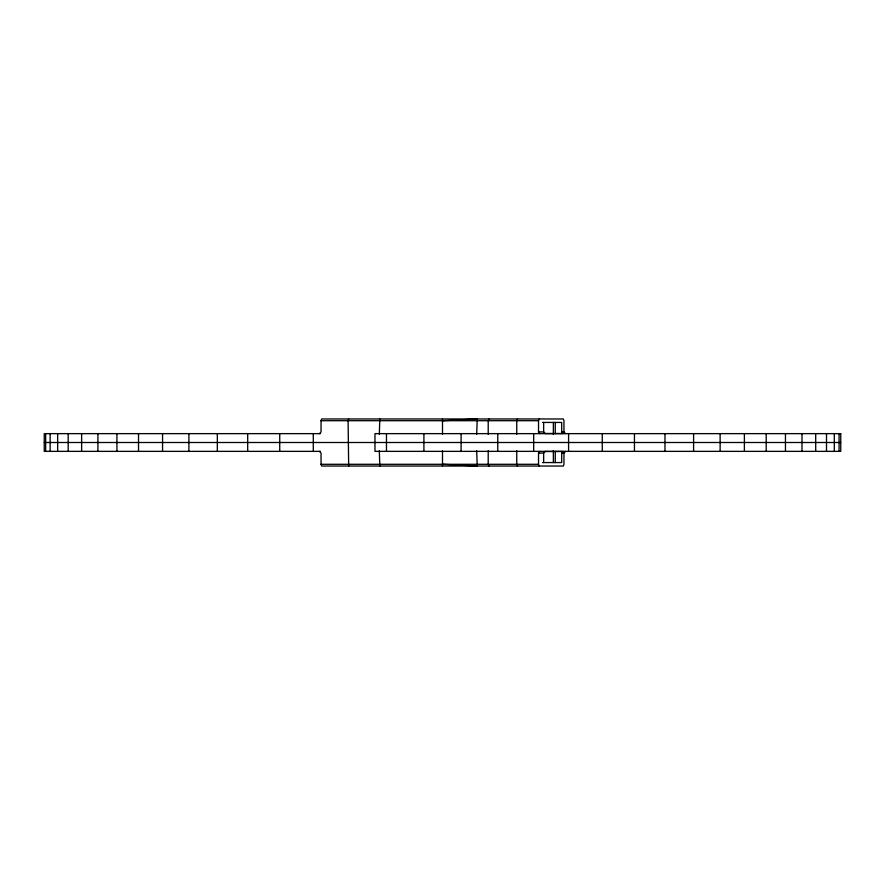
<?xml version="1.0" encoding="UTF-8"?>
<svg xmlns="http://www.w3.org/2000/svg" width="885" height="885" viewBox="0 0 885 885"><rect width="100%" height="100%" fill="white"/><g stroke="black" fill="none" stroke-linecap="round" stroke-linejoin="round"><path stroke-width="1.33" d="M379.82 418.97L379.322 434.325M348.668 418.97L348.093 420.707L348.668 466.03M319.452 433.639L321.045 431.913L321.045 420.707L321.686 418.97L563.314 418.97L563.955 420.707L563.955 431.913L565.548 433.639M540.038 433.639L538.523 431.913L538.523 420.707L539.175 418.97M488.885 418.97L488.21 420.707L488.21 434.325M517.537 418.97L516.751 420.707L516.751 434.325M539.175 466.03L538.523 464.293L538.523 453.087L540.038 451.361M543.655 462.567L543.655 453.087L545.127 451.494M319.452 451.361L321.045 453.087L321.045 464.293L321.686 466.03L563.314 466.03L563.955 464.293L563.955 453.087L565.548 451.361M442.5 420.707L477.247 418.97L476.672 434.325M321.045 420.707L538.523 420.707M542.527 422.433L561.687 422.433L561.687 433.506M538.523 431.913L543.655 431.913L545.127 433.506M563.955 431.913L561.687 431.913L563.148 433.506L544.939 433.506M320.436 433.639L44.25 433.639L44.25 451.361L320.436 451.361M44.25 442.5L840.75 442.5M544.939 451.494L563.148 451.494L561.687 453.087L563.955 453.087M538.523 453.087L543.655 453.087M542.527 462.567L561.687 462.567L561.687 451.494M321.045 464.293L538.523 464.293M442.5 464.293L477.247 466.03L476.672 450.675M517.537 466.03L516.751 464.293L516.751 450.675M488.885 466.03L488.21 464.293L488.21 450.675M379.82 466.03L379.322 450.675M839.068 433.639L839.068 451.361M834.301 433.639L834.301 451.361M826.501 433.639L826.501 451.361M815.704 433.639L815.704 451.361M801.998 433.639L801.998 451.361M785.46 433.639L785.46 451.361M766.211 433.639L766.211 451.361M744.385 433.639L744.385 451.361M720.125 433.639L720.125 451.361M693.597 433.639L693.597 451.361M664.978 433.639L664.978 451.361M634.457 433.639L634.457 451.361M602.265 433.639L602.265 451.361M568.59 433.639L568.59 451.361M555.26 422.433L555.26 433.506M555.26 451.494L555.26 462.567M553.368 422.433L553.368 434.469M553.368 450.531L553.368 462.567M543.655 422.433L543.655 431.913M533.677 433.639L533.677 451.361M497.768 433.639L497.768 451.361M461.096 433.639L461.096 451.361M442.5 418.97L442.5 434.325M442.5 450.675L442.5 466.03M423.915 433.639L423.915 451.361M386.468 433.639L386.468 451.361M313.29 433.639L313.29 451.361M279.737 433.639L279.737 451.361M247.689 433.639L247.689 451.361M217.334 433.639L217.334 451.361M188.903 433.639L188.903 451.361M162.563 433.639L162.563 451.361M138.525 433.639L138.525 451.361M116.92 433.639L116.92 451.361M97.914 433.639L97.914 451.361M81.63 433.639L81.63 451.361M68.189 433.639L68.189 451.361M57.658 433.639L57.658 451.361M50.135 433.639L50.135 451.361M45.655 433.639L45.655 451.361M840.75 433.639L374.974 433.639L374.974 451.361L840.75 451.361L840.75 433.639"/></g></svg>
